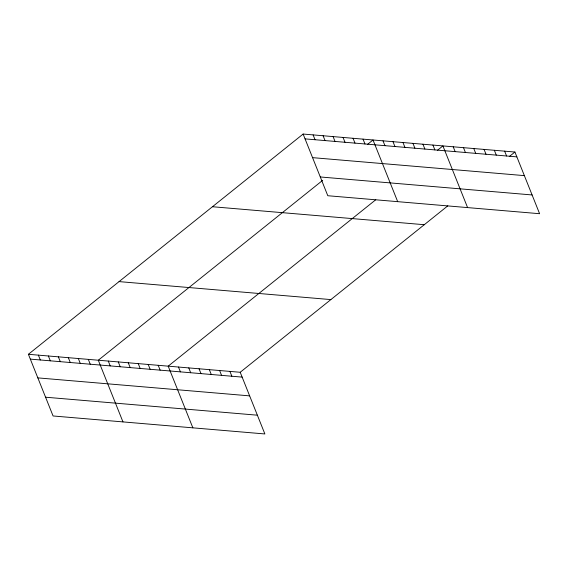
<?xml version="1.0" encoding="UTF-8"?>
<svg xmlns="http://www.w3.org/2000/svg" width="568" height="568" viewBox="0 0 568 568"><rect width="100%" height="100%" fill="white"/><g stroke="black" fill="none" stroke-linecap="round" stroke-linejoin="round"><path stroke-width="0.85" d="M28.4 354.29L240.207 372.274L264.873 433.952L53.072 415.968L28.4 354.29L303.127 134.048L514.928 152.032L539.6 213.71L327.793 195.726L303.127 134.048M322.652 180.361L98.299 360.226L122.965 421.903M367.645 144.293L373.02 139.984L397.692 201.661M375.76 199.751L168.192 366.161L192.864 427.839M437.545 150.222L442.919 145.919L467.585 207.597M240.207 372.274L447.776 205.872M509.56 156.342L514.928 152.032M305.059 138.883L516.866 156.867M312.563 157.641L524.37 175.626M320.288 176.968L532.095 194.952M212.468 206.731L424.275 224.708M119.06 281.607L330.867 299.592M30.331 359.125L242.138 377.109M37.836 377.883L249.643 395.868M45.568 397.209L257.375 415.194M504.64 151.159L506.578 155.994M494.352 150.286L496.29 155.121M484.071 149.412L486.002 154.248M473.783 148.539L475.714 153.374M463.495 147.666L465.426 152.501M453.207 146.792L455.138 151.628M432.93 145.067L434.868 149.902M422.947 144.222L424.878 149.057M412.964 143.377L414.896 148.213M402.975 142.525L404.913 147.361M392.992 141.68L394.923 146.516M383.002 140.828L384.941 145.664M363.037 139.139L364.968 143.974M353.047 138.287L354.986 143.122M343.065 137.442L344.996 142.277M333.082 136.59L335.014 141.425M323.093 135.745L325.031 140.58M313.11 134.9L315.041 139.735M229.919 371.401L231.85 376.236M219.631 370.528L221.563 375.363M209.344 369.654L211.275 374.49M199.056 368.781L200.987 373.616M188.768 367.908L190.699 372.743M178.48 367.035L180.411 371.87M158.209 365.309L160.141 370.144M148.22 364.464L150.158 369.299M138.237 363.612L140.168 368.454M128.254 362.767L130.186 367.602M118.265 361.922L120.203 366.758M108.282 361.07L110.213 365.906M88.31 359.374L90.248 364.216M78.327 358.529L80.258 363.364M68.337 357.684L70.276 362.519M58.355 356.832L60.293 361.667M48.372 355.987L50.303 360.822M38.383 355.135L40.321 359.977"/></g></svg>
